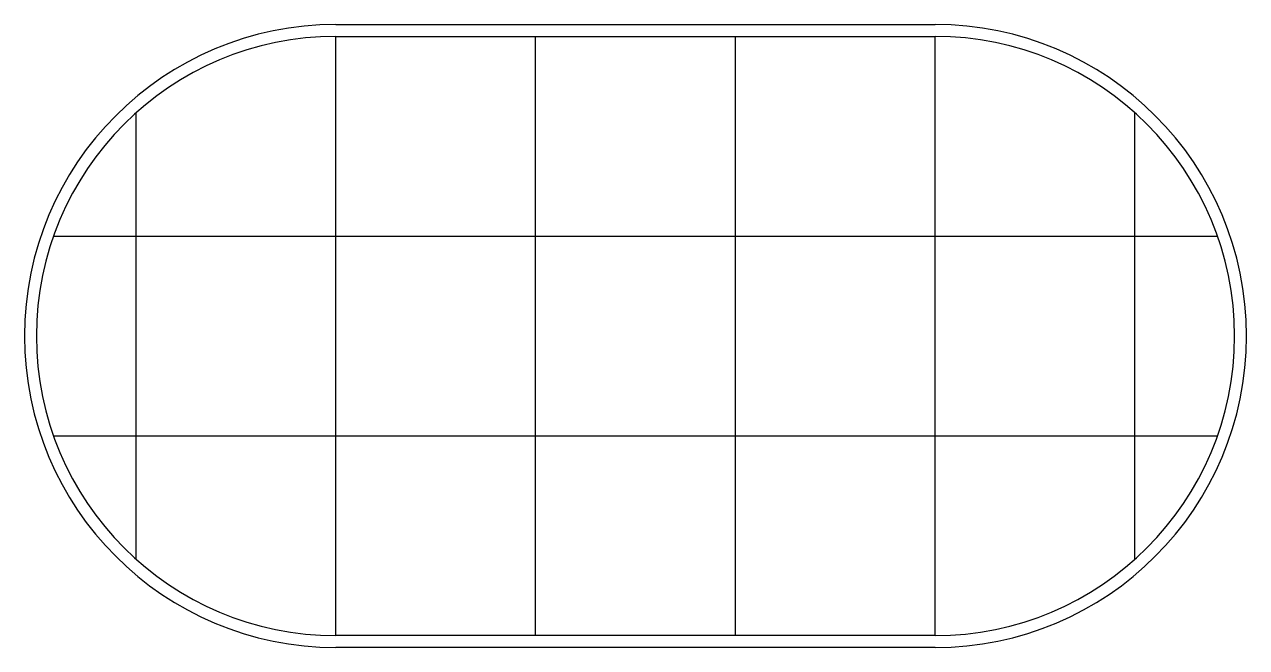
# Model space of a CAD drawing. Header units: millimetres. Extents: x -2969.436 to -2969.028, y 3733.648 to 3733.856.
import ezdxf

# ---------------------------------------------------------------- set-up
doc = ezdxf.new("R2010")
doc.units = ezdxf.units.MM
doc.header["$LTSCALE"] = 10
doc.layers.add('ELE_LUMINÁRIAS', color=4, linetype='Continuous')

msp = doc.modelspace()

# ---------------------------------------------------------------- linework, layer by layer
at = {"layer": 'ELE_LUMINÁRIAS', "color": 3}
for p, q in [((-2969.33218, 3733.85573), (-2969.13218, 3733.85573)), ((-2969.13218, 3733.64773), (-2969.33218, 3733.64773))]:
    msp.add_line(p, q, dxfattribs=at)
at = {"layer": 'ELE_LUMINÁRIAS', "color": 2}
for p, q in [((-2969.33221, 3733.65173), (-2969.33221, 3733.85173)), ((-2969.33218, 3733.85173), (-2969.13218, 3733.85173)), ((-2969.26551, 3733.65173), (-2969.26551, 3733.85173)), ((-2969.19885, 3733.65173), (-2969.19885, 3733.85173)), ((-2969.13218, 3733.65173), (-2969.13218, 3733.85173)), ((-2969.39891, 3733.67726), (-2969.39891, 3733.82621)), ((-2969.06551, 3733.6772), (-2969.06551, 3733.82627)), ((-2969.42646, 3733.78507), (-2969.0379, 3733.78507)), ((-2969.42646, 3733.7184), (-2969.0379, 3733.7184)), ((-2969.13218, 3733.65173), (-2969.33218, 3733.65173))]:
    msp.add_line(p, q, dxfattribs=at)
at = {"layer": 'ELE_LUMINÁRIAS', "color": 3}
for centre, start, end in [((-2969.33218, 3733.75173), 90, 180), ((-2969.13218, 3733.75173), 360, 90), ((-2969.33218, 3733.75173), 180, 270), ((-2969.13218, 3733.75173), 270, 0)]:
    msp.add_arc(centre, 0.104, start, end, dxfattribs=at)
at = {"layer": 'ELE_LUMINÁRIAS', "color": 2}
for centre, start, end in [((-2969.33218, 3733.75173), 90, 180), ((-2969.13218, 3733.75173), 360, 90), ((-2969.33218, 3733.75173), 180, 270), ((-2969.13218, 3733.75173), 270, 0)]:
    msp.add_arc(centre, 0.1, start, end, dxfattribs=at)

doc.saveas('drawing.dxf')
